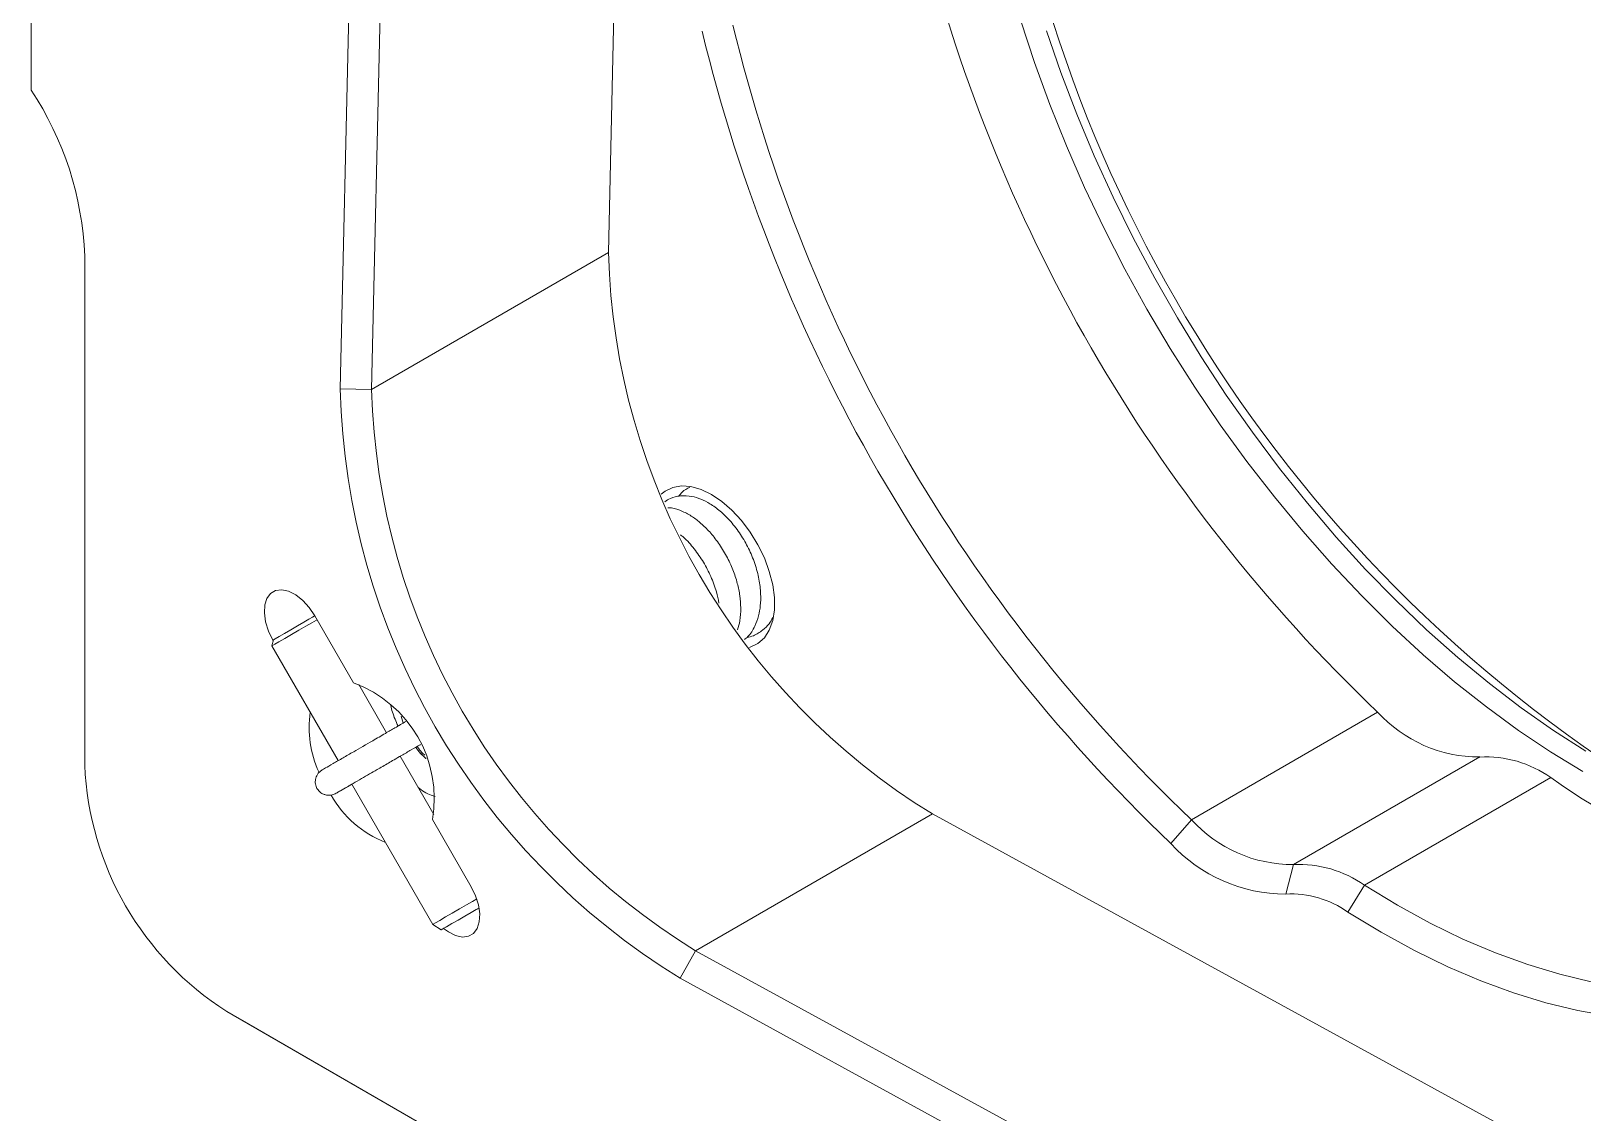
# Model space of a CAD drawing. Header units: inches. Extents: x 0.1 to 10.9, y 0 to 8.5.
# Drawn here: x 9.271 to 10.14, y 6.904 to 7.51 of the extents above; entities that cross this region are included whole.
import ezdxf

# ---------------------------------------------------------------- set-up
doc = ezdxf.new("R2010")
doc.units = ezdxf.units.IN
doc.header["$MEASUREMENT"] = 0

msp = doc.modelspace()

# ---------------------------------------------------------------- linework, layer by layer
at = {"color": 7, "linetype": 'Continuous', "lineweight": 0}
for p, q in [((9.59403, 7.38561), (9.61013, 8.08625)), ((9.44378, 7.30934), (9.45987, 8.00971)), ((9.47755, 8.00971), (9.46145, 7.30908)), ((9.27075, 7.80899), (9.27075, 7.47656)), ((9.46145, 7.30908), (9.59403, 7.38561)), ((9.3008, 7.38369), (9.3008, 7.09876)), ((9.46145, 7.30908), (9.44378, 7.30934)), ((9.42983, 7.182), (9.4293, 7.18214)), ((9.42963, 7.18234), (9.4513, 7.14481)), ((9.40653, 7.16899), (9.40563, 7.16559)), ((9.40639, 7.16847), (9.4062, 7.1688)), ((9.40563, 7.16559), (9.44272, 7.10133)), ((9.4698, 7.11697), (9.45418, 7.14402)), ((9.47797, 7.12619), (9.47917, 7.12238)), ((10.02466, 7.12846), (9.92037, 7.06825)), ((9.49622, 7.07122), (9.47742, 7.10378)), ((9.97751, 7.04316), (10.0818, 7.10337)), ((10.12163, 7.09182), (10.01733, 7.03161)), ((9.45034, 7.08814), (9.49561, 7.0097)), ((9.49547, 7.06831), (9.51713, 7.03078)), ((9.64279, 6.99498), (9.77538, 7.07152)), ((10.39016, 6.7352), (9.77538, 7.07152)), ((9.92037, 7.06825), (9.90892, 7.05491)), ((9.97751, 7.04316), (9.9732, 7.02668)), ((10.01733, 7.03161), (10.00804, 7.01657)), ((9.5019, 7.00755), (9.51167, 7.01319)), ((9.51167, 7.01319), (9.52143, 7.01883)), ((9.52143, 7.01883), (9.52158, 7.01891)), ((9.49561, 7.0097), (9.50041, 7.00669)), ((9.63419, 6.97954), (9.64279, 6.99498)), ((9.64279, 6.99498), (10.25757, 6.65866)), ((10.24874, 6.64335), (9.63419, 6.97954)), ((9.38035, 6.96097), (9.6271, 6.81853)), ((9.38035, 6.96097), (9.38919, 6.95587)), ((9.62759, 6.81824), (9.38919, 6.95587))]:
    msp.add_line(p, q, dxfattribs=at)
at = {"color": 8, "linetype": 'Continuous', "lineweight": 0}
for p, q in [((9.42964, 7.18234), (9.42927, 7.18213)), ((9.40655, 7.16901), (9.4062, 7.1688))]:
    msp.add_line(p, q, dxfattribs=at)
at = {"color": 7, "linetype": 'Continuous', "lineweight": 0, "flags": 128}
for points in [[(10.1396, 7.09521), (10.1215, 7.10621), (10.10346, 7.11828), (10.08551, 7.13139), (10.06771, 7.14551), (10.05011, 7.16059), (10.03277, 7.17659), (10.01572, 7.19347), (9.99901, 7.21118), (9.9827, 7.22966), (9.96683, 7.24888), (9.95143, 7.26877), (9.93656, 7.28929), (9.92226, 7.31036), (9.90856, 7.33194), (9.89551, 7.35397), (9.88314, 7.37637), (9.87148, 7.3991), (9.86057, 7.42208), (9.85043, 7.44526), (9.84111, 7.46856), (9.83261, 7.49193), (9.82497, 7.5153)], [(10.14116, 7.10669), (10.12308, 7.11824), (10.10507, 7.13083), (10.08719, 7.14445), (10.06949, 7.15905), (10.05201, 7.1746), (10.03481, 7.19105), (10.01793, 7.20834), (10.00141, 7.22645), (9.98531, 7.24531), (9.96967, 7.26487), (9.95454, 7.28508), (9.93994, 7.30588), (9.92594, 7.32722), (9.91256, 7.34903), (9.89984, 7.37125), (9.88782, 7.39382), (9.87653, 7.41669), (9.86601, 7.43977), (9.85627, 7.46302), (9.84736, 7.48637), (9.83929, 7.50974)], [(9.67299, 7.16461), (9.67342, 7.16474), (9.67771, 7.16683), (9.6813, 7.17008), (9.68408, 7.17441), (9.68597, 7.17969), (9.68693, 7.18579), (9.68693, 7.19253), (9.68597, 7.19974), (9.68408, 7.20721), (9.6813, 7.21474), (9.67771, 7.22213), (9.67342, 7.22918), (9.66853, 7.23569), (9.66318, 7.24149), (9.65752, 7.24641), (9.6517, 7.25033), (9.64588, 7.25313), (9.64022, 7.25474), (9.63487, 7.25512), (9.62998, 7.25425), (9.62569, 7.25217), (9.62347, 7.25037)], [(9.4062, 7.1688), (9.40373, 7.17386), (9.40209, 7.17901), (9.40137, 7.18397), (9.40161, 7.18843), (9.4028, 7.19215), (9.40487, 7.1949), (9.40769, 7.19654), (9.41111, 7.19695), (9.41493, 7.19612), (9.41892, 7.1941), (9.42285, 7.191), (9.42649, 7.187), (9.42963, 7.18234)], [(9.4293, 7.18214), (9.42927, 7.18213), (9.42837, 7.18161), (9.42634, 7.18043), (9.4234, 7.17873), (9.41986, 7.17669), (9.41611, 7.17453), (9.41256, 7.17248)], [(9.43089, 7.18017), (9.4306, 7.18), (9.42795, 7.17848), (9.42453, 7.1765), (9.42063, 7.17425), (9.4166, 7.17192), (9.4128, 7.16973)], [(9.4128, 7.16973), (9.40956, 7.16786), (9.40718, 7.16648), (9.40586, 7.16572), (9.40563, 7.16559)], [(9.41256, 7.17248), (9.40958, 7.17076), (9.40751, 7.16956), (9.40657, 7.16902), (9.40653, 7.16899)], [(9.51713, 7.03078), (9.5196, 7.02573), (9.52124, 7.02058), (9.52196, 7.01562), (9.52172, 7.01116), (9.52053, 7.00744), (9.51846, 7.00468), (9.51564, 7.00305), (9.51222, 7.00264), (9.5084, 7.00347), (9.50441, 7.00549), (9.50175, 7.00747)], [(10.01733, 7.03161), (10.03571, 7.02047), (10.05409, 7.01044), (10.07243, 7.00152), (10.09066, 6.99376), (10.10874, 6.98717), (10.12663, 6.98177), (10.14427, 6.97757)], [(9.52027, 7.02393), (9.51797, 7.0226), (9.51454, 7.02062), (9.51063, 7.01837), (9.50659, 7.01604), (9.50279, 7.01384)], [(9.50279, 7.01384), (9.49954, 7.01197), (9.49716, 7.01059), (9.49584, 7.00983), (9.49561, 7.0097)], [(9.52158, 7.01891), (9.51999, 7.018), (9.51708, 7.01632), (9.51358, 7.0143), (9.50988, 7.01216), (9.50637, 7.01013)], [(10.15443, 6.95834), (10.13681, 6.96147), (10.1189, 6.96581), (10.10075, 6.97136), (10.0824, 6.9781), (10.06391, 6.98601), (10.04532, 6.99508), (10.02668, 7.00527), (10.00804, 7.01657)], [(9.50637, 7.01013), (9.50343, 7.00843), (9.50138, 7.00725), (9.50045, 7.00672), (9.50074, 7.00688), (9.5019, 7.00755)]]:
    msp.add_lwpolyline(points, dxfattribs=at)
at = {"color": 7, "linetype": 'Continuous', "lineweight": 0}
for centre, radius, start, end in [((10.59335, 7.75317), 0.78743, 183.4823, 236.51233), ((10.65185, 7.78694), 0.90937, 193.60547, 226.39453), ((10.55035, 7.72835), 0.93003, 193.60547, 226.39453), ((10.54755, 7.72673), 0.90937, 193.60543, 226.39457), ((9.12114, 7.37685), 0.17979, 2.18211, 33.68212), ((9.97374, 7.39544), 0.37984, 181.4827, 238.5173), ((9.84247, 7.31966), 0.39883, 181.4827, 238.5173), ((9.84116, 7.3189), 0.37984, 181.4827, 238.5173), ((9.42773, 7.0802), 0.06877, 350.04177, 69.95823), ((9.48529, 7.11966), 0.05883, 171.47055, 204.80608), ((10.08161, 7.18054), 0.07717, 222.44401, 270.14408), ((9.47265, 7.10612), 0.17201, 182.45345, 237.54655), ((10.08507, 7.0402), 0.06325, 54.69188, 92.95699), ((10.30104, 7.33977), 0.30605, 234.10992, 276.0335), ((9.4919, 7.11251), 0.06132, 209.91971, 248.20355), ((9.97731, 7.12033), 0.07717, 222.44401, 270.14408), ((9.97298, 7.11349), 0.08681, 222.44401, 270.14408), ((9.98077, 6.97999), 0.06325, 54.69188, 92.95699), ((9.97605, 6.97141), 0.05535, 54.69188, 92.95699)]:
    msp.add_arc(centre, radius, start, end, dxfattribs=at)
for points, knots in [([(9.67013, 7.16908), (9.6708, 7.1696), (9.67323, 7.17154), (9.67594, 7.17614), (9.67816, 7.18213), (9.6792, 7.18822), (9.6794, 7.19502), (9.67846, 7.20301), (9.67617, 7.21162), (9.67261, 7.22013), (9.66802, 7.22808), (9.66262, 7.23521), (9.6568, 7.241), (9.65115, 7.2451), (9.6459, 7.24776), (9.64033, 7.24944), (9.63433, 7.24975), (9.62926, 7.2486), (9.6266, 7.24687), (9.6256, 7.24622)], [0, 0, 0, 0, 0.025261, 0.09229, 0.14908, 0.199505, 0.256558, 0.32179, 0.392548, 0.461407, 0.529352, 0.599932, 0.669304, 0.730836, 0.783694, 0.835148, 0.89805, 0.961634, 1, 1, 1, 1]), ([(9.63965, 7.2543), (9.6381, 7.25356), (9.63564, 7.25239), (9.63394, 7.25005), (9.6333, 7.24919)], [0, 0, 0, 0, 0.628695, 1, 1, 1, 1]), ([(9.66628, 7.17457), (9.66677, 7.17622), (9.66792, 7.18003), (9.66822, 7.18653), (9.6677, 7.19356), (9.66626, 7.20071), (9.66381, 7.20823), (9.66023, 7.2159), (9.65579, 7.22309), (9.65091, 7.22926), (9.64598, 7.23412), (9.64093, 7.23802), (9.63534, 7.24103), (9.6306, 7.24275), (9.62788, 7.2428), (9.62721, 7.24281)], [0, 0, 0, 0, 0.06489, 0.150001, 0.225522, 0.303036, 0.38691, 0.475357, 0.566747, 0.652713, 0.731197, 0.803328, 0.882566, 0.970982, 1, 1, 1, 1]), ([(9.65585, 7.18946), (9.65545, 7.19156), (9.6545, 7.19657), (9.65153, 7.20438), (9.64729, 7.21255), (9.64208, 7.21996), (9.63766, 7.22512), (9.63493, 7.22724), (9.63436, 7.22768)], [0, 0, 0, 0, 0.144624, 0.345656, 0.540036, 0.740963, 0.946688, 1, 1, 1, 1]), ([(9.67152, 7.17026), (9.67275, 7.17053), (9.67603, 7.17127), (9.68011, 7.17401), (9.68387, 7.17753), (9.68539, 7.18019), (9.68606, 7.18136)], [0, 0, 0, 0, 0.1969311, 0.5239656, 0.7918846, 1, 1, 1, 1]), ([(9.47221, 7.13225), (9.47221, 7.13224), (9.47258, 7.12974), (9.4739, 7.12578), (9.47565, 7.12196), (9.47624, 7.12068)], [0, 0, 0, 0, 0.002409, 0.66676, 1, 1, 1, 1]), ([(9.48063, 7.12322), (9.47863, 7.12206), (9.475, 7.11997), (9.46861, 7.11628), (9.46068, 7.1117), (9.4524, 7.10692), (9.445, 7.10264), (9.43942, 7.09942), (9.43495, 7.09684), (9.43419, 7.0964), (9.43378, 7.09617)], [0, 0, 0, 0, 0.102845, 0.186503, 0.296321, 0.468179, 0.577824, 0.70303, 0.843767, 1, 1, 1, 1]), ([(9.44157, 7.08307), (9.44205, 7.08335), (9.44298, 7.08389), (9.44653, 7.08594), (9.45083, 7.08842), (9.45548, 7.09111), (9.46003, 7.09374), (9.46509, 7.09666), (9.46973, 7.09934), (9.47434, 7.102), (9.47863, 7.10448), (9.48344, 7.10725), (9.48701, 7.10931), (9.48859, 7.11022), (9.48874, 7.11031)], [0, 0, 0, 0, 0.130522, 0.24902, 0.355477, 0.449877, 0.532208, 0.602457, 0.706542, 0.755641, 0.82218, 0.910554, 0.991205, 1, 1, 1, 1]), ([(9.49188, 7.10249), (9.49077, 7.10344), (9.48868, 7.10524), (9.48696, 7.10768), (9.48615, 7.10881)], [0, 0, 0, 0, 0.531519, 1, 1, 1, 1]), ([(9.48695, 7.10928), (9.48779, 7.10805), (9.48905, 7.10623), (9.49063, 7.10484), (9.49114, 7.10438)], [0, 0, 0, 0, 0.671441, 1, 1, 1, 1]), ([(9.48747, 7.10709), (9.48875, 7.10559), (9.49017, 7.10394), (9.4917, 7.10269), (9.49184, 7.10258)], [0, 0, 0, 0, 0.911789, 1, 1, 1, 1]), ([(9.43379, 7.09617), (9.43323, 7.0958), (9.43218, 7.09508), (9.43076, 7.09328), (9.42987, 7.091), (9.42984, 7.08861), (9.43037, 7.08658), (9.43149, 7.08459), (9.43322, 7.08309), (9.43526, 7.08221), (9.43721, 7.08189), (9.43943, 7.08207), (9.44083, 7.08273), (9.44156, 7.08307)], [0, 0, 0, 0, 0.081366, 0.154745, 0.277729, 0.371155, 0.439279, 0.527544, 0.650893, 0.726047, 0.809634, 0.901161, 1, 1, 1, 1]), ([(9.44164, 7.08312), (9.44161, 7.0831), (9.44153, 7.08305), (9.44382, 7.08437), (9.44686, 7.08613), (9.4496, 7.08771), (9.45034, 7.08814)], [0, 0, 0, 0, 0.200278, 0.538279, 0.876273, 1, 1, 1, 1]), ([(9.48749, 7.08634), (9.48767, 7.08619), (9.49027, 7.08399), (9.49353, 7.08233), (9.49655, 7.08137), (9.49691, 7.08126)], [0, 0, 0, 0, 0.05927, 0.888327, 1, 1, 1, 1])]:
    msp.add_open_spline(points, degree=3, knots=knots, dxfattribs=at)

doc.saveas('drawing.dxf')
